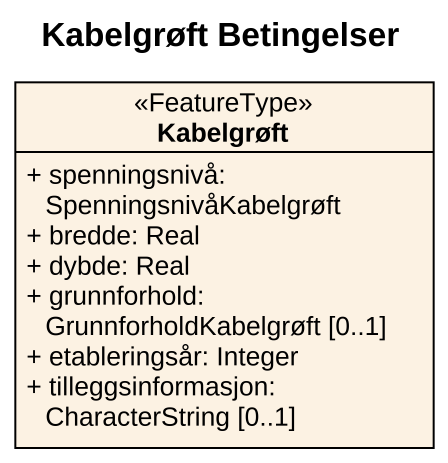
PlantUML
@startuml
title Kabelgrøft Betingelser
hide circle
hide empty members
skinparam classAttributeIconSize 0
class Kabelgrøft <<FeatureType>> {
  + spenningsnivå: SpenningsnivåKabelgrøft
  + bredde: Real
  + dybde: Real
  + grunnforhold: GrunnforholdKabelgrøft [0..1]
  + etableringsår: Integer
  + tilleggsinformasjon: CharacterString [0..1]
}
@enduml
